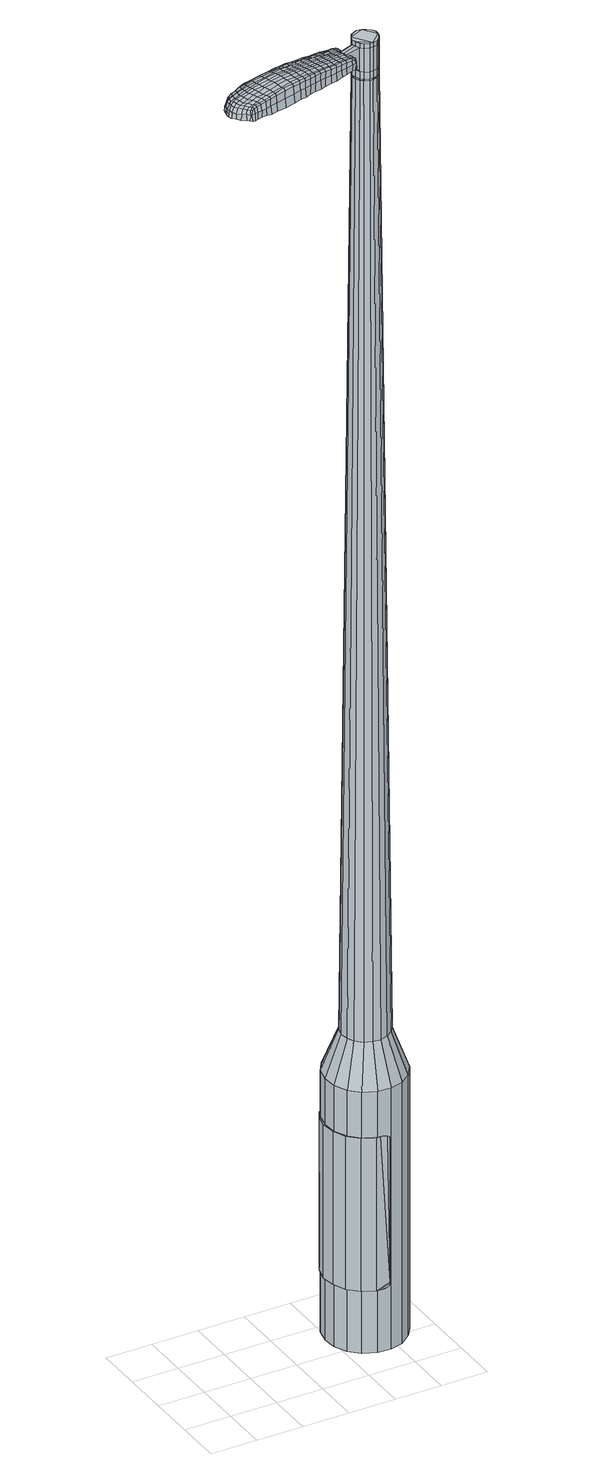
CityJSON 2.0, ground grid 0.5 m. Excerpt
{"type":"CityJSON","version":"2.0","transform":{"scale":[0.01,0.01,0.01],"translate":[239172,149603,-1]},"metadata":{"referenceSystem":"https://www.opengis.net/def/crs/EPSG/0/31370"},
"CityObjects":{
"object1":{"type":"GenericCityObject","attributes":{"cluster":765,"mean_distance_to_centroid":0.284,"new_centroid_x":239173.89,"new_centroid_y":149603.75,"mean_distance_to_camera":12.39,"H1":16.03,"H2":15.06,"Z_final":114.52,"cluster2":-1,"proj_x":239171.57,"proj_y":149595.62,"id_line":51468,"bearing_l":285.9,"distance":8.45,"orientation":"right","G_obj":195.9},"geometry":[{"type":"MultiSurface","lod":"2","boundaries":[[[0,1,2,3]],[[1,4,5,2]],[[4,6,7,5]],[[6,8,9,7]],[[8,10,11,9]],[[10,12,13,11]],[[12,14,15,13]],[[14,16,17,15]],[[16,18,19,17]],[[18,20,21,19]],[[20,22,23,21]],[[22,24,25,23]],[[24,26,27,25]],[[26,28,29,27]],[[28,30,31,29]],[[30,32,33,31]],[[32,34,35,33]],[[34,0,3,35]],[[36,37,38,39]],[[38,40,41,42]],[[41,43,42]],[[42,44,45,46]],[[45,47,46]],[[46,48,49,50]],[[49,51,50]],[[42,46,50,38]],[[50,52,39,38]],[[53,36,39]],[[2,5,7,35]],[[7,9,11,15]],[[11,13,15]],[[15,17,19,23]],[[19,21,23]],[[23,25,27,31]],[[27,29,31]],[[15,23,31,7]],[[31,33,35,7]],[[3,2,35]],[[1,0,54,55]],[[0,34,56,54]],[[34,32,57,56]],[[32,30,58,57]],[[30,28,59,58]],[[28,26,60,59]],[[26,24,61,60]],[[24,22,62,61]],[[22,20,63,62]],[[20,18,64,63]],[[18,16,65,64]],[[16,14,66,65]],[[14,12,67,66]],[[12,10,68,67]],[[10,8,69,68]],[[8,6,70,69]],[[6,4,71,70]],[[4,1,55,71]],[[55,54,72,73]],[[54,56,74,72]],[[56,57,75,74]],[[57,58,76,75]],[[58,59,77,76]],[[59,60,78,77]],[[60,61,79,78]],[[61,62,80,79]],[[62,63,81,80]],[[63,64,82,81]],[[64,65,83,82]],[[65,66,84,83]],[[66,67,85,84]],[[67,68,86,85]],[[68,69,87,86]],[[69,70,88,87]],[[70,71,89,88]],[[71,55,73,89]],[[72,90,91,92]],[[93,94,90,72]],[[95,96,94,93]],[[97,98,96,95]],[[77,99,98,97]],[[100,101,99,77]],[[79,102,101,100]],[[80,103,102,79]],[[81,104,103,80]],[[105,106,104,81]],[[107,108,106,105]],[[84,109,108,107]],[[85,110,109,84]],[[111,112,110,85]],[[87,113,112,111]],[[114,115,113,87]],[[89,116,115,114]],[[92,91,116,89]],[[117,118,119,120]],[[121,117,120,122]],[[123,121,122,124]],[[125,123,124,126]],[[127,125,126,128]],[[129,127,128,130]],[[131,129,130,132]],[[133,131,132,134]],[[135,133,134,136]],[[137,135,136,138]],[[139,137,138,140]],[[141,139,140,142]],[[143,141,142,144]],[[145,143,144,146]],[[147,145,146,148]],[[149,147,148,150]],[[73,72,92]],[[74,93,72]],[[74,75,95,93]],[[75,76,97,95]],[[76,77,97]],[[78,100,77]],[[78,79,100]],[[82,105,81]],[[82,83,107,105]],[[83,84,107]],[[86,111,85]],[[86,87,111]],[[88,114,87]],[[88,89,114]],[[73,92,89]],[[151,91,90]],[[151,116,91]],[[152,115,116]],[[152,113,115]],[[153,112,113]],[[153,110,112]],[[154,108,109]],[[154,155,106,108]],[[155,104,106]],[[156,101,102]],[[156,99,101]],[[157,98,99]],[[157,158,96,98]],[[158,159,94,96]],[[159,90,94]],[[39,52,149,160]],[[151,90,161,150]],[[53,39,160,118]],[[90,159,119,161]],[[36,53,118,117]],[[159,158,120,119]],[[37,36,117,121]],[[158,157,122,120]],[[38,37,121,123]],[[157,99,124,122]],[[40,38,123,125]],[[99,156,126,124]],[[41,40,125,127]],[[156,102,128,126]],[[43,41,127,129]],[[102,103,130,128]],[[42,43,129,131]],[[103,104,132,130]],[[44,42,131,133]],[[104,155,134,132]],[[45,44,133,135]],[[155,154,136,134]],[[47,45,135,137]],[[154,109,138,136]],[[46,47,137,139]],[[109,110,140,138]],[[48,46,139,141]],[[110,153,142,140]],[[49,48,141,143]],[[153,113,144,142]],[[51,49,143,145]],[[113,152,146,144]],[[50,51,145,147]],[[152,116,148,146]],[[52,50,147,149]],[[116,151,150,148]],[[149,150,162,163]],[[150,161,164,162]],[[161,119,165,164]],[[119,118,166,165]],[[118,160,167,166]],[[160,149,163,167]],[[168,169,170,171]],[[172,168,171,173]],[[168,172,174,175]],[[169,168,175,176]],[[177,178,179,180]],[[181,177,180,182]],[[177,181,183,184]],[[178,177,184,185]],[[186,187,188,189]],[[190,186,189,191]],[[186,190,192,193]],[[187,186,193,194]],[[195,196,197,198]],[[199,195,198,200]],[[195,199,201,202]],[[196,195,202,203]],[[204,205,206,207]],[[208,204,207,209]],[[204,208,210,211]],[[205,204,211,212]],[[213,214,215,216]],[[217,213,216,218]],[[213,217,219,220]],[[214,213,220,221]],[[222,223,224,225]],[[214,222,225,215]],[[222,214,221,226]],[[223,222,226,227]],[[228,229,230,231]],[[223,228,231,224]],[[228,223,227,232]],[[229,228,232,233]],[[234,172,173,235]],[[229,234,235,230]],[[234,229,233,236]],[[172,234,236,174]],[[237,238,239,240]],[[241,237,240,242]],[[237,241,243,244]],[[238,237,244,245]],[[246,247,248,249]],[[238,246,249,239]],[[246,238,245,250]],[[247,246,250,251]],[[252,253,254,255]],[[247,252,255,248]],[[252,247,251,256]],[[253,252,256,257]],[[258,259,260,261]],[[253,258,261,254]],[[258,253,257,262]],[[259,258,262,263]],[[264,169,176,265]],[[259,264,265,260]],[[264,259,263,266]],[[169,264,266,170]],[[267,268,269,270]],[[271,267,270,272]],[[267,271,273,274]],[[268,267,274,275]],[[276,277,278,279]],[[268,276,279,269]],[[276,268,275,280]],[[277,276,280,281]],[[282,283,284,285]],[[277,282,285,278]],[[282,277,281,286]],[[283,282,286,287]],[[288,181,182,289]],[[283,288,289,284]],[[288,283,287,290]],[[181,288,290,183]],[[291,292,293,294]],[[295,291,294,296]],[[291,295,297,298]],[[292,291,298,299]],[[300,301,302,303]],[[292,300,303,293]],[[300,292,299,304]],[[301,300,304,305]],[[306,307,308,309]],[[301,306,309,302]],[[306,301,305,310]],[[307,306,310,311]],[[312,313,314,315]],[[307,312,315,308]],[[312,307,311,316]],[[313,312,316,317]],[[318,178,185,319]],[[313,318,319,314]],[[318,313,317,320]],[[178,318,320,179]],[[321,207,206,322]],[[323,321,322,324]],[[321,323,325,326]],[[207,321,326,209]],[[327,323,324,328]],[[329,327,328,330]],[[327,329,331,332]],[[323,327,332,325]],[[333,329,330,334]],[[335,333,334,336]],[[333,335,337,338]],[[329,333,338,331]],[[339,335,336,340]],[[341,339,340,342]],[[339,341,343,344]],[[335,339,344,337]],[[345,341,342,346]],[[196,345,346,197]],[[345,196,203,347]],[[341,345,347,343]],[[348,349,194,193]],[[350,348,193,192]],[[348,350,351,352]],[[349,348,352,353]],[[354,355,353,352]],[[356,354,352,351]],[[354,356,357,358]],[[355,354,358,359]],[[360,361,359,358]],[[362,360,358,357]],[[360,362,363,364]],[[361,360,364,365]],[[366,367,365,364]],[[368,366,364,363]],[[366,368,201,199]],[[367,366,199,200]],[[369,370,371,372]],[[271,369,372,273]],[[369,271,272,373]],[[370,369,373,374]],[[375,190,191,376]],[[370,375,376,371]],[[375,370,374,377]],[[190,375,377,192]],[[378,379,380,381]],[[217,378,381,219]],[[378,217,218,382]],[[379,378,382,383]],[[384,385,386,387]],[[379,384,387,380]],[[384,379,383,388]],[[385,384,388,389]],[[390,187,194,391]],[[385,390,391,386]],[[390,385,389,392]],[[187,390,392,188]],[[393,394,395,396]],[[175,393,396,176]],[[393,175,174,397]],[[394,393,397,398]],[[399,400,401,402]],[[394,399,402,395]],[[399,394,398,403]],[[400,399,403,404]],[[405,198,197,406]],[[400,405,406,401]],[[405,400,404,407]],[[198,405,407,200]],[[408,409,410,411]],[[180,408,411,182]],[[408,180,179,412]],[[409,408,412,413]],[[414,202,201,415]],[[409,414,415,410]],[[414,409,413,416]],[[202,414,416,203]],[[417,418,419,420]],[[295,417,420,297]],[[417,295,296,421]],[[418,417,421,422]],[[423,208,209,424]],[[418,423,424,419]],[[423,418,422,425]],[[208,423,425,210]],[[426,427,428,429]],[[241,426,429,243]],[[426,241,242,430]],[[427,426,430,431]],[[432,433,434,435]],[[427,432,435,428]],[[432,427,431,436]],[[433,432,436,437]],[[438,205,212,439]],[[433,438,439,434]],[[438,433,437,440]],[[205,438,440,206]],[[441,442,431,430]],[[240,441,430,242]],[[441,240,239,443]],[[442,441,443,444]],[[445,446,437,436]],[[442,445,436,431]],[[445,442,444,447]],[[446,445,447,448]],[[449,322,206,440]],[[446,449,440,437]],[[449,446,448,450]],[[322,449,450,324]],[[451,452,453,454]],[[298,451,454,299]],[[451,298,297,420]],[[452,451,420,419]],[[455,326,325,456]],[[452,455,456,453]],[[455,452,419,424]],[[326,455,424,209]],[[457,458,444,443]],[[249,457,443,239]],[[457,249,248,459]],[[458,457,459,460]],[[461,462,448,447]],[[458,461,447,444]],[[461,458,460,463]],[[462,461,463,464]],[[465,328,324,450]],[[462,465,450,448]],[[465,462,464,466]],[[328,465,466,330]],[[467,468,469,470]],[[304,467,470,305]],[[467,304,299,454]],[[468,467,454,453]],[[471,332,331,472]],[[468,471,472,469]],[[471,468,453,456]],[[332,471,456,325]],[[473,474,460,459]],[[255,473,459,248]],[[473,255,254,475]],[[474,473,475,476]],[[477,478,464,463]],[[474,477,463,460]],[[477,474,476,479]],[[478,477,479,480]],[[481,334,330,466]],[[478,481,466,464]],[[481,478,480,482]],[[334,481,482,336]],[[483,484,485,486]],[[310,483,486,311]],[[483,310,305,470]],[[484,483,470,469]],[[487,338,337,488]],[[484,487,488,485]],[[487,484,469,472]],[[338,487,472,331]],[[489,490,476,475]],[[261,489,475,254]],[[489,261,260,491]],[[490,489,491,492]],[[493,494,480,479]],[[490,493,479,476]],[[493,490,492,495]],[[494,493,495,496]],[[497,340,336,482]],[[494,497,482,480]],[[497,494,496,498]],[[340,497,498,342]],[[499,500,501,502]],[[316,499,502,317]],[[499,316,311,486]],[[500,499,486,485]],[[503,344,343,504]],[[500,503,504,501]],[[503,500,485,488]],[[344,503,488,337]],[[505,506,492,491]],[[265,505,491,260]],[[505,265,176,396]],[[506,505,396,395]],[[507,508,496,495]],[[506,507,495,492]],[[507,506,395,402]],[[508,507,402,401]],[[509,346,342,498]],[[508,509,498,496]],[[509,508,401,406]],[[346,509,406,197]],[[510,511,413,412]],[[320,510,412,179]],[[510,320,317,502]],[[511,510,502,501]],[[512,347,203,416]],[[511,512,416,413]],[[512,511,501,504]],[[347,512,504,343]],[[513,514,374,373]],[[270,513,373,272]],[[513,270,269,515]],[[514,513,515,516]],[[517,350,192,377]],[[514,517,377,374]],[[517,514,516,518]],[[350,517,518,351]],[[519,520,521,522]],[[220,519,522,221]],[[519,220,219,381]],[[520,519,381,380]],[[523,524,525,526]],[[520,523,526,521]],[[523,520,380,387]],[[524,523,387,386]],[[527,349,353,528]],[[524,527,528,525]],[[527,524,386,391]],[[349,527,391,194]],[[529,530,516,515]],[[279,529,515,269]],[[529,279,278,531]],[[530,529,531,532]],[[533,356,351,518]],[[530,533,518,516]],[[533,530,532,534]],[[356,533,534,357]],[[535,536,537,538]],[[226,535,538,227]],[[535,226,221,522]],[[536,535,522,521]],[[539,540,541,542]],[[536,539,542,537]],[[539,536,521,526]],[[540,539,526,525]],[[543,355,359,544]],[[540,543,544,541]],[[543,540,525,528]],[[355,543,528,353]],[[545,546,532,531]],[[285,545,531,278]],[[545,285,284,547]],[[546,545,547,548]],[[549,362,357,534]],[[546,549,534,532]],[[549,546,548,550]],[[362,549,550,363]],[[551,552,553,554]],[[232,551,554,233]],[[551,232,227,538]],[[552,551,538,537]],[[555,556,557,558]],[[552,555,558,553]],[[555,552,537,542]],[[556,555,542,541]],[[559,361,365,560]],[[556,559,560,557]],[[559,556,541,544]],[[361,559,544,359]],[[561,562,548,547]],[[289,561,547,284]],[[561,289,182,411]],[[562,561,411,410]],[[563,368,363,550]],[[562,563,550,548]],[[563,562,410,415]],[[368,563,415,201]],[[564,565,398,397]],[[236,564,397,174]],[[564,236,233,554]],[[565,564,554,553]],[[566,567,404,403]],[[565,566,403,398]],[[566,565,553,558]],[[567,566,558,557]],[[568,367,200,407]],[[567,568,407,404]],[[568,567,557,560]],[[367,568,560,365]],[[569,570,571,572]],[[572,571,573,574]],[[575,573,571,576]],[[576,571,570,577]],[[578,579,580,581]],[[581,580,582,583]],[[584,582,580,585]],[[585,580,579,586]],[[587,588,589,590]],[[590,589,591,592]],[[593,591,589,594]],[[594,589,588,595]],[[596,597,598,599]],[[599,598,600,601]],[[602,600,598,603]],[[603,598,597,604]],[[605,606,607,608]],[[608,607,609,610]],[[611,609,607,612]],[[612,607,606,613]],[[614,615,616,617]],[[617,616,618,619]],[[620,618,616,621]],[[621,616,615,622]],[[623,624,625,626]],[[626,625,615,614]],[[622,615,625,627]],[[627,625,624,628]],[[629,630,631,632]],[[632,631,624,623]],[[628,624,631,633]],[[633,631,630,634]],[[574,573,635,636]],[[636,635,630,629]],[[634,630,635,637]],[[637,635,573,575]],[[638,639,640,641]],[[641,640,642,643]],[[644,642,640,645]],[[645,640,639,646]],[[647,648,649,650]],[[650,649,639,638]],[[646,639,649,651]],[[651,649,648,652]],[[653,654,655,656]],[[656,655,648,647]],[[652,648,655,657]],[[657,655,654,658]],[[659,660,661,662]],[[662,661,654,653]],[[658,654,661,663]],[[663,661,660,664]],[[577,570,665,666]],[[666,665,660,659]],[[664,660,665,667]],[[667,665,570,569]],[[668,669,670,671]],[[671,670,672,673]],[[674,672,670,675]],[[675,670,669,676]],[[677,678,679,680]],[[680,679,669,668]],[[676,669,679,681]],[[681,679,678,682]],[[683,684,685,686]],[[686,685,678,677]],[[682,678,685,687]],[[687,685,684,688]],[[583,582,689,690]],[[690,689,684,683]],[[688,684,689,691]],[[691,689,582,584]],[[692,693,694,695]],[[695,694,696,697]],[[698,696,694,699]],[[699,694,693,700]],[[701,702,703,704]],[[704,703,693,692]],[[700,693,703,705]],[[705,703,702,706]],[[707,708,709,710]],[[710,709,702,701]],[[706,702,709,711]],[[711,709,708,712]],[[713,714,715,716]],[[716,715,708,707]],[[712,708,715,717]],[[717,715,714,718]],[[586,579,719,720]],[[720,719,714,713]],[[718,714,719,721]],[[721,719,579,578]],[[605,608,722,723]],[[723,722,724,725]],[[726,724,722,166]],[[166,722,608,610]],[[725,724,727,728]],[[728,727,729,730]],[[731,729,727,732]],[[732,727,724,726]],[[730,729,733,734]],[[734,733,735,736]],[[737,735,733,738]],[[738,733,729,731]],[[736,735,739,740]],[[740,739,741,742]],[[743,741,739,744]],[[744,739,735,737]],[[742,741,745,746]],[[746,745,597,596]],[[604,597,745,747]],[[747,745,741,743]],[[595,748,749,594]],[[594,749,750,593]],[[751,750,749,752]],[[752,749,748,753]],[[753,754,755,752]],[[752,755,756,751]],[[757,756,755,758]],[[758,755,754,759]],[[759,760,761,758]],[[758,761,762,757]],[[763,762,761,764]],[[764,761,760,765]],[[765,766,767,764]],[[764,767,768,763]],[[602,768,767,600]],[[600,767,766,601]],[[769,770,771,772]],[[772,771,672,674]],[[673,672,771,773]],[[773,771,770,774]],[[592,591,775,776]],[[776,775,770,769]],[[774,770,775,777]],[[777,775,591,593]],[[778,779,780,781]],[[781,780,618,620]],[[619,618,780,782]],[[782,780,779,783]],[[784,785,786,787]],[[787,786,779,778]],[[783,779,786,788]],[[788,786,785,789]],[[595,588,790,791]],[[791,790,785,784]],[[789,785,790,792]],[[792,790,588,587]],[[793,794,795,796]],[[796,795,576,577]],[[575,576,795,797]],[[797,795,794,798]],[[799,800,801,802]],[[802,801,794,793]],[[798,794,801,803]],[[803,801,800,804]],[[596,599,805,806]],[[806,805,800,799]],[[804,800,805,807]],[[807,805,599,601]],[[808,809,810,811]],[[811,810,581,583]],[[578,581,810,812]],[[812,810,809,813]],[[602,603,814,815]],[[815,814,809,808]],[[813,809,814,816]],[[816,814,603,604]],[[817,818,819,820]],[[820,819,696,698]],[[697,696,819,821]],[[821,819,818,822]],[[610,609,823,824]],[[824,823,818,817]],[[822,818,823,825]],[[825,823,609,611]],[[826,827,642,644]],[[643,642,828]],[[828,642,827,829]],[[830,831,832,833]],[[833,832,827,826]],[[829,827,832,834]],[[834,832,831,835]],[[613,606,836,837]],[[837,836,831,830]],[[835,831,836,838]],[[838,836,606,605]],[[829,839,840,828]],[[828,840,641,643]],[[638,641,840,841]],[[841,840,839,842]],[[835,843,844,834]],[[834,844,839,829]],[[842,839,844,845]],[[845,844,843,846]],[[605,723,847,838]],[[838,847,843,835]],[[846,843,847,848]],[[848,847,723,725]],[[849,850,851,852]],[[852,851,699,700]],[[698,699,851,820]],[[820,851,850,817]],[[726,166,853,854]],[[854,853,850,849]],[[817,850,853,824]],[[824,853,166,610]],[[842,855,841]],[[841,855,650,638]],[[647,650,855,856]],[[856,855,857]],[[846,858,859,845]],[[845,859,855,842]],[[857,855,859,860]],[[860,859,858,861]],[[725,728,862,848]],[[848,862,858,846]],[[861,858,862,863]],[[863,862,728,730]],[[864,865,866,867]],[[867,866,705,706]],[[700,705,866,852]],[[852,866,865,849]],[[731,732,868,869]],[[869,868,865,864]],[[849,865,868,854]],[[854,868,732,726]],[[857,870,871,856]],[[856,871,656,647]],[[653,656,871,872]],[[872,871,870,873]],[[861,874,875,860]],[[860,875,870,857]],[[873,870,875,876]],[[876,875,874,877]],[[730,734,878,863]],[[863,878,874,861]],[[877,874,878,879]],[[879,878,734,736]],[[880,881,882,883]],[[883,882,711,712]],[[706,711,882,867]],[[867,882,881,864]],[[737,738,884,885]],[[885,884,881,880]],[[864,881,884,869]],[[869,884,738,731]],[[873,886,887,872]],[[872,887,662,653]],[[659,662,887,888]],[[888,887,886,889]],[[877,890,891,876]],[[876,891,886,873]],[[889,886,891,892]],[[892,891,890,893]],[[736,740,894,879]],[[879,894,890,877]],[[893,890,894,895]],[[895,894,740,742]],[[896,897,898,899]],[[899,898,717,718]],[[712,717,898,883]],[[883,898,897,880]],[[743,744,900,901]],[[901,900,897,896]],[[880,897,900,885]],[[885,900,744,737]],[[889,902,903,888]],[[888,903,666,659]],[[577,666,903,796]],[[796,903,902,793]],[[893,904,905,892]],[[892,905,902,889]],[[793,902,905,802]],[[802,905,904,799]],[[742,746,906,895]],[[895,906,904,893]],[[799,904,906,806]],[[806,906,746,596]],[[813,907,908,812]],[[812,908,721,578]],[[718,721,908,899]],[[899,908,907,896]],[[604,747,909,816]],[[816,909,907,813]],[[896,907,909,901]],[[901,909,747,743]],[[774,910,911,773]],[[773,911,671,673]],[[668,671,911,912]],[[912,911,910,913]],[[593,750,914,777]],[[777,914,910,774]],[[913,910,914,915]],[[915,914,750,751]],[[916,917,918,919]],[[919,918,621,622]],[[620,621,918,781]],[[781,918,917,778]],[[920,921,922,923]],[[923,922,917,916]],[[778,917,922,787]],[[787,922,921,784]],[[753,748,924,925]],[[925,924,921,920]],[[784,921,924,791]],[[791,924,748,595]],[[913,926,927,912]],[[912,927,680,668]],[[677,680,927,928]],[[928,927,926,929]],[[751,756,930,915]],[[915,930,926,913]],[[929,926,930,931]],[[931,930,756,757]],[[932,933,934,935]],[[935,934,627,628]],[[622,627,934,919]],[[919,934,933,916]],[[936,937,938,939]],[[939,938,933,932]],[[916,933,938,923]],[[923,938,937,920]],[[759,754,940,941]],[[941,940,937,936]],[[920,937,940,925]],[[925,940,754,753]],[[929,942,943,928]],[[928,943,686,677]],[[683,686,943,944]],[[944,943,942,945]],[[757,762,946,931]],[[931,946,942,929]],[[945,942,946,947]],[[947,946,762,763]],[[948,949,950,951]],[[951,950,633,634]],[[628,633,950,935]],[[935,950,949,932]],[[952,953,954,955]],[[955,954,949,948]],[[932,949,954,939]],[[939,954,953,936]],[[765,760,956,957]],[[957,956,953,952]],[[936,953,956,941]],[[941,956,760,759]],[[945,958,959,944]],[[944,959,690,683]],[[583,690,959,811]],[[811,959,958,808]],[[763,768,960,947]],[[947,960,958,945]],[[808,958,960,815]],[[815,960,768,602]],[[798,961,962,797]],[[797,962,637,575]],[[634,637,962,951]],[[951,962,961,948]],[[804,963,964,803]],[[803,964,961,798]],[[948,961,964,955]],[[955,964,963,952]],[[601,766,965,807]],[[807,965,963,804]],[[952,963,965,957]],[[957,965,766,765]],[[569,572,171,170]],[[572,574,173,171]],[[584,585,184,183]],[[585,586,185,184]],[[587,590,189,188]],[[590,592,191,189]],[[611,612,211,210]],[[612,613,212,211]],[[614,617,216,215]],[[617,619,218,216]],[[623,626,225,224]],[[626,614,215,225]],[[629,632,231,230]],[[632,623,224,231]],[[574,636,235,173]],[[636,629,230,235]],[[644,645,244,243]],[[645,646,245,244]],[[646,651,250,245]],[[651,652,251,250]],[[652,657,256,251]],[[657,658,257,256]],[[658,663,262,257]],[[663,664,263,262]],[[664,667,266,263]],[[667,569,170,266]],[[674,675,274,273]],[[675,676,275,274]],[[676,681,280,275]],[[681,682,281,280]],[[682,687,286,281]],[[687,688,287,286]],[[688,691,290,287]],[[691,584,183,290]],[[692,695,294,293]],[[695,697,296,294]],[[701,704,303,302]],[[704,692,293,303]],[[707,710,309,308]],[[710,701,302,309]],[[713,716,315,314]],[[716,707,308,315]],[[586,720,319,185]],[[720,713,314,319]],[[769,772,372,371]],[[772,674,273,372]],[[592,776,376,191]],[[776,769,371,376]],[[619,782,382,218]],[[782,783,383,382]],[[783,788,388,383]],[[788,789,389,388]],[[789,792,392,389]],[[792,587,188,392]],[[697,821,421,296]],[[821,822,422,421]],[[822,825,425,422]],[[825,611,210,425]],[[826,644,429,428]],[[644,243,429]],[[830,833,435,434]],[[833,826,428,435]],[[613,837,439,212]],[[837,830,434,439]],[[966,967,968,969]],[[970,971,969,968]],[[972,973,974,975]],[[976,977,978,979]],[[967,980,981,968]],[[982,970,968,981]],[[983,972,975,984]],[[985,986,977,976]],[[980,987,988,981]],[[988,989,982,981]],[[990,983,984,991]],[[992,986,985,993]],[[987,994,995,988]],[[995,996,989,988]],[[997,990,991,998]],[[999,992,993,1000]],[[1001,1002,1003,1004]],[[1005,1006,1002,1001]],[[1005,1007,1008,1006]],[[1007,1009,1010,1008]],[[1011,1012,1013,1014]],[[1015,1016,1012,1011]],[[1017,1018,1016,1015]],[[1019,1020,1018,1017]],[[1014,1003,1002,1011]],[[1011,1002,1006,1015]],[[1006,1008,1017,1015]],[[1008,1010,1019,1017]],[[975,974,971,970]],[[984,975,970,982]],[[989,991,984,982]],[[996,998,991,989]],[[976,979,973,972]],[[985,976,972,983]],[[993,985,983,990]],[[1000,993,990,997]],[[977,1001,1004,978]],[[986,1005,1001,977]],[[1007,1005,986,992]],[[1009,1007,992,999]],[[1021,1022,1023,1024]],[[1023,1025,1026,1027]],[[1023,1027,1028,1029]],[[1023,1029,1024]],[[1030,1021,1024,1031]],[[1032,1031,1024,1033]],[[1034,1033,1024]],[[1035,1023,1022,1036]],[[1037,1035,1036,1038]],[[1039,1037,1038,1040]],[[1041,1039,1040,1042]],[[1043,1041,1042,1044]],[[1044,1045,1046,1047]],[[1044,1047,1048,1049]],[[1044,1049,1050,1051]],[[1050,1052,1053,1054]],[[1050,1054,1055,1056]],[[1050,1056,1051]],[[1044,1051,1043]],[[1057,1058,1022,1021]],[[1059,1060,1025,1023]],[[1061,1062,1034,1024]],[[1058,1063,1036,1022]],[[1064,1059,1023,1035]],[[1063,1065,1038,1036]],[[1066,1064,1035,1037]],[[1065,1067,1040,1038]],[[1068,1066,1037,1039]],[[1067,1069,1042,1040]],[[1070,1068,1039,1041]],[[1069,1071,1044,1042]],[[1072,1070,1041,1043]],[[1071,1073,1045,1044]],[[1074,1075,1052,1050]],[[1076,1072,1043,1051]],[[1046,1045,1073,1077]],[[1047,1046,1077,1078]],[[1048,1047,1078,1079]],[[1049,1048,1079,1080]],[[1050,1049,1080,1074]],[[1081,1057,1021,1030]],[[1082,1081,1030,1031]],[[1083,1082,1031,1032]],[[1084,1083,1032,1033]],[[1062,1084,1033,1034]],[[1026,1025,1060,1085]],[[1053,1052,1075,1086]],[[1027,1026,1085,1087]],[[1028,1027,1087,1088]],[[1029,1028,1088,1089]],[[1024,1029,1089,1061]],[[1054,1053,1086,1090]],[[1055,1054,1090,1091]],[[1056,1055,1091,1092]],[[1051,1056,1092,1076]]]}]}
},
"vertices":[
[147,62,384],[146,76,384],[146,76,96],[147,62,96],[149,91,384],[149,91,96],[157,103,384],[157,103,96],[169,111,384],[169,111,96],[183,115,384],[183,115,96],[198,114,384],[198,114,96],[212,108,384],[212,108,96],[222,98,384],[222,98,96],[229,85,384],[229,85,96],[230,70,384],[230,70,96],[226,56,384],[226,56,96],[218,44,384],[218,44,96],[206,35,384],[206,35,96],[192,31,384],[192,31,96],[178,32,384],[178,32,96],[164,38,384],[164,38,96],[154,48,384],[154,48,96],[180,62,1524],[185,60,1524],[189,60,1524],[175,70,1524],[194,61,1524],[197,64,1524],[201,72,1524],[200,68,1524],[201,77,1524],[199,81,1524],[191,86,1524],[195,84,1524],[186,87,1524],[182,85,1524],[176,79,1524],[178,83,1524],[174,74,1524],[177,65,1524],[164,66,429],[163,75,429],[167,59,429],[174,52,429],[182,49,429],[190,48,429],[199,51,429],[206,56,429],[211,63,429],[213,71,429],[212,80,429],[208,88,429],[202,94,429],[194,98,429],[185,98,429],[177,96,429],[170,91,429],[165,84,429],[175,70,1483],[174,74,1483],[177,65,1483],[180,62,1483],[185,60,1483],[189,60,1483],[194,61,1483],[197,64,1483],[200,68,1483],[201,72,1483],[201,77,1483],[199,81,1483],[195,84,1483],[191,86,1483],[186,87,1483],[182,85,1483],[178,83,1483],[176,79,1483],[175,70,1485],[175,74,1485],[175,74,1483],[177,66,1483],[177,66,1485],[181,63,1483],[181,63,1485],[185,61,1483],[185,61,1485],[189,60,1485],[193,62,1483],[193,62,1485],[197,64,1485],[200,68,1485],[201,72,1485],[200,77,1483],[200,77,1485],[198,81,1483],[198,81,1485],[195,84,1485],[191,86,1485],[187,86,1483],[187,86,1485],[182,85,1485],[179,82,1483],[179,82,1485],[176,79,1485],[180,62,1519],[177,65,1519],[177,65,1493],[180,62,1493],[185,60,1519],[185,60,1493],[189,60,1519],[189,60,1493],[194,61,1519],[194,61,1493],[197,64,1519],[197,64,1493],[200,68,1519],[200,68,1493],[201,72,1519],[201,72,1493],[201,77,1519],[201,77,1493],[199,81,1519],[199,81,1493],[195,84,1519],[195,84,1493],[191,86,1519],[191,86,1493],[186,87,1519],[186,87,1493],[182,85,1519],[182,85,1493],[178,83,1519],[178,83,1493],[176,79,1519],[176,79,1493],[174,74,1519],[174,74,1493],[174,74,1485],[178,83,1485],[186,87,1485],[199,81,1485],[201,77,1485],[194,61,1485],[185,60,1485],[180,62,1485],[177,65,1485],[175,70,1519],[175,70,1493],[156,68,1513],[156,68,1518],[157,64,1513],[158,61,1513],[158,61,1518],[157,64,1518],[80,63,1519],[87,65,1518],[86,66,1509],[79,64,1510],[72,61,1519],[70,62,1510],[73,60,1526],[82,62,1525],[89,63,1525],[91,26,1519],[97,28,1518],[98,30,1525],[91,28,1525],[82,23,1519],[83,25,1526],[82,21,1510],[90,24,1510],[97,26,1509],[15,23,1519],[14,26,1519],[13,26,1513],[14,22,1513],[17,19,1519],[17,19,1513],[19,20,1524],[17,23,1524],[16,27,1524],[87,43,1530],[94,45,1529],[93,48,1529],[86,46,1530],[78,40,1531],[77,44,1531],[79,37,1530],[88,39,1530],[95,42,1529],[164,65,1512],[163,68,1512],[162,68,1517],[163,65,1517],[165,62,1512],[164,62,1517],[164,62,1506],[163,65,1506],[162,68,1506],[24,45,1519],[27,47,1519],[25,48,1512],[23,47,1512],[22,44,1518],[20,45,1512],[22,44,1522],[24,44,1523],[27,46,1524],[31,49,1519],[37,51,1519],[35,52,1512],[30,50,1512],[32,47,1524],[37,49,1525],[42,52,1519],[50,55,1519],[48,56,1511],[41,54,1511],[43,51,1526],[51,54,1526],[61,58,1519],[59,59,1510],[62,57,1526],[152,79,1513],[145,78,1513],[146,77,1518],[153,78,1517],[158,80,1512],[157,79,1516],[157,81,1506],[151,80,1507],[144,78,1507],[138,76,1514],[130,74,1515],[131,73,1520],[139,75,1519],[136,77,1507],[129,75,1507],[123,73,1515],[116,71,1516],[117,70,1522],[124,72,1521],[122,74,1508],[114,72,1508],[109,69,1517],[101,68,1517],[103,67,1524],[110,68,1523],[107,71,1508],[100,69,1509],[94,66,1518],[96,65,1524],[93,67,1509],[33,11,1519],[36,11,1519],[36,13,1524],[33,12,1523],[30,11,1518],[31,12,1522],[30,9,1512],[32,9,1512],[35,10,1512],[41,12,1519],[46,13,1519],[47,15,1525],[41,14,1524],[40,11,1512],[46,12,1512],[52,15,1519],[60,17,1519],[60,18,1526],[53,16,1526],[52,13,1511],[59,15,1511],[71,20,1519],[72,22,1526],[70,18,1510],[161,50,1513],[153,47,1513],[153,46,1507],[160,49,1507],[166,52,1512],[165,51,1506],[165,53,1516],[161,51,1517],[154,49,1518],[146,45,1514],[139,42,1515],[139,41,1507],[146,44,1507],[147,46,1519],[140,44,1520],[132,40,1515],[125,38,1516],[124,36,1508],[131,38,1508],[133,42,1521],[126,39,1522],[118,35,1517],[111,33,1517],[110,31,1509],[117,33,1508],[119,37,1523],[112,34,1524],[104,30,1518],[103,29,1509],[105,32,1524],[158,64,1519],[157,66,1519],[151,62,1520],[150,64,1520],[151,59,1520],[158,61,1519],[143,59,1522],[143,62,1522],[136,57,1523],[135,60,1523],[137,54,1523],[144,57,1521],[129,55,1524],[128,58,1524],[122,53,1525],[121,56,1525],[123,50,1525],[130,52,1524],[115,51,1526],[114,54,1526],[108,49,1527],[107,52,1527],[109,46,1527],[116,48,1526],[101,47,1528],[100,50,1528],[102,44,1528],[20,24,1527],[19,27,1527],[22,20,1526],[26,21,1527],[24,25,1528],[23,29,1528],[30,27,1529],[29,30,1529],[32,23,1528],[39,25,1530],[37,29,1530],[36,32,1530],[44,31,1531],[43,34,1531],[46,27,1530],[54,30,1531],[53,33,1531],[52,37,1531],[65,37,1531],[64,40,1531],[67,33,1531],[28,11,1518],[25,13,1519],[25,12,1513],[27,10,1513],[29,12,1523],[26,14,1523],[21,15,1519],[20,15,1513],[23,16,1524],[20,43,1518],[18,41,1518],[20,40,1523],[21,42,1523],[19,44,1513],[17,41,1513],[16,37,1519],[15,34,1519],[16,34,1524],[18,37,1523],[15,38,1513],[14,34,1513],[14,30,1519],[16,30,1524],[13,30,1513],[82,60,1528],[83,58,1528],[90,60,1528],[89,62,1527],[74,58,1528],[74,56,1529],[83,56,1529],[84,53,1530],[91,54,1529],[90,57,1528],[75,54,1529],[75,50,1530],[85,49,1530],[92,51,1529],[76,47,1531],[91,29,1528],[90,31,1529],[82,29,1529],[83,27,1528],[98,31,1527],[97,34,1528],[89,35,1529],[80,33,1530],[96,37,1528],[167,54,1512],[167,56,1512],[165,56,1517],[166,54,1517],[167,53,1506],[166,55,1506],[166,59,1512],[165,59,1517],[165,58,1506],[160,79,1512],[161,78,1512],[160,78,1506],[159,80,1506],[159,79,1517],[160,77,1517],[161,76,1512],[162,73,1512],[161,73,1506],[160,76,1506],[160,75,1517],[161,72,1517],[163,70,1512],[162,70,1506],[162,70,1517],[154,77,1519],[154,76,1519],[147,75,1520],[147,74,1520],[155,73,1519],[156,71,1519],[148,72,1520],[148,69,1520],[156,69,1519],[149,67,1520],[161,52,1519],[160,54,1519],[153,52,1520],[154,50,1520],[159,57,1519],[152,55,1520],[139,74,1521],[140,72,1521],[132,72,1522],[133,70,1522],[140,70,1521],[141,67,1521],[133,68,1522],[134,65,1523],[142,65,1522],[135,63,1523],[147,48,1521],[146,50,1521],[139,47,1522],[140,45,1522],[145,53,1521],[138,51,1522],[125,70,1523],[125,69,1523],[118,69,1524],[118,67,1524],[126,66,1523],[127,64,1524],[119,64,1525],[120,62,1525],[128,61,1524],[120,59,1525],[132,43,1523],[132,45,1523],[125,43,1524],[125,41,1524],[131,48,1524],[124,46,1525],[110,67,1525],[111,65,1525],[103,65,1526],[104,63,1526],[112,63,1526],[112,60,1526],[105,61,1527],[105,58,1527],[113,57,1526],[106,55,1527],[118,38,1525],[118,40,1525],[111,38,1526],[112,36,1526],[117,44,1526],[110,42,1527],[96,64,1527],[97,62,1527],[97,59,1527],[98,56,1528],[99,53,1528],[105,34,1527],[104,36,1527],[103,40,1528],[31,13,1525],[29,14,1525],[35,14,1526],[33,15,1526],[25,17,1526],[29,18,1527],[24,43,1525],[22,41,1525],[25,42,1526],[27,44,1525],[20,38,1525],[19,35,1526],[23,36,1527],[24,39,1526],[18,31,1526],[23,32,1527],[40,15,1526],[38,16,1527],[46,16,1527],[44,18,1528],[35,19,1528],[41,21,1529],[32,46,1526],[31,44,1527],[37,46,1528],[37,48,1527],[30,41,1527],[29,38,1528],[36,40,1529],[36,43,1528],[29,34,1528],[36,36,1530],[52,17,1528],[50,19,1529],[60,20,1528],[59,22,1529],[48,23,1529],[57,25,1530],[43,50,1528],[43,48,1528],[51,50,1529],[51,52,1528],[42,45,1529],[42,42,1530],[51,44,1530],[51,47,1530],[43,38,1530],[51,40,1531],[71,23,1529],[70,25,1529],[68,29,1530],[62,55,1528],[62,53,1529],[63,50,1530],[63,47,1530],[64,44,1531],[86,64,1509],[88,63,1518],[81,61,1518],[79,62,1509],[72,59,1519],[71,60,1510],[74,58,1525],[82,60,1525],[89,62,1525],[97,32,1525],[97,30,1518],[90,28,1518],[90,29,1525],[82,25,1519],[82,27,1525],[81,23,1510],[89,26,1509],[96,28,1509],[16,26,1513],[17,27,1519],[17,23,1519],[17,23,1513],[19,20,1519],[18,20,1513],[21,21,1524],[19,24,1524],[18,27,1524],[92,48,1528],[93,45,1528],[86,43,1529],[85,46,1529],[77,41,1529],[77,44,1529],[79,37,1529],[87,40,1529],[94,42,1528],[160,67,1516],[161,67,1512],[162,65,1512],[161,65,1516],[163,62,1512],[162,62,1516],[162,61,1506],[161,64,1506],[160,67,1506],[26,46,1512],[28,45,1519],[25,44,1518],[24,45,1512],[23,43,1518],[22,44,1512],[24,42,1522],[25,43,1523],[28,44,1523],[36,50,1512],[37,49,1519],[32,47,1519],[31,48,1512],[33,46,1524],[38,48,1525],[49,54,1511],[50,53,1519],[43,51,1519],[41,52,1511],[44,49,1525],[51,52,1526],[61,56,1519],[60,57,1510],[62,55,1526],[146,75,1518],[145,76,1513],[153,77,1513],[153,76,1517],[158,78,1512],[157,77,1515],[157,79,1506],[151,78,1506],[144,76,1507],[132,71,1520],[131,72,1514],[138,74,1514],[139,73,1519],[137,75,1507],[129,73,1507],[117,68,1522],[116,69,1516],[123,71,1515],[124,70,1521],[122,72,1508],[115,70,1508],[103,65,1523],[102,66,1517],[109,68,1516],[110,66,1522],[107,69,1508],[100,67,1508],[95,64,1517],[96,63,1524],[93,65,1509],[36,15,1523],[36,13,1519],[33,13,1518],[33,14,1523],[31,13,1518],[31,14,1522],[30,11,1512],[32,11,1512],[35,12,1512],[46,17,1525],[46,15,1519],[41,14,1519],[41,16,1524],[40,13,1512],[45,14,1512],[60,20,1526],[59,19,1519],[52,17,1519],[52,18,1525],[51,15,1511],[59,17,1511],[71,22,1519],[71,23,1526],[70,20,1510],[152,48,1507],[153,49,1513],[160,52,1513],[159,51,1506],[164,54,1512],[164,53,1506],[164,54,1515],[160,53,1517],[153,51,1518],[138,43,1507],[138,44,1514],[146,47,1514],[145,45,1507],[146,48,1519],[139,46,1520],[124,38,1508],[124,39,1516],[131,42,1515],[131,40,1508],[132,43,1521],[125,41,1522],[110,33,1508],[110,35,1517],[117,37,1516],[117,35,1508],[118,39,1522],[111,36,1523],[104,32,1517],[103,30,1509],[104,34,1524],[157,63,1518],[156,66,1518],[150,61,1519],[149,64,1519],[151,59,1519],[143,59,1520],[142,62,1520],[136,57,1521],[135,60,1521],[136,54,1521],[144,56,1520],[129,55,1523],[128,58,1523],[121,53,1524],[121,56,1524],[122,50,1524],[129,52,1523],[114,51,1525],[114,54,1525],[107,49,1526],[106,52,1526],[108,46,1526],[115,48,1525],[100,47,1527],[99,50,1527],[101,44,1527],[20,28,1526],[21,24,1526],[23,21,1525],[27,22,1526],[25,25,1526],[24,29,1526],[30,30,1528],[31,27,1528],[32,24,1527],[39,26,1528],[38,29,1529],[37,32,1529],[44,34,1530],[45,31,1530],[46,28,1529],[54,30,1530],[53,33,1530],[52,37,1530],[64,40,1530],[65,37,1530],[66,34,1530],[26,13,1513],[26,14,1518],[29,13,1518],[28,12,1512],[30,14,1523],[28,15,1523],[23,17,1519],[22,16,1513],[24,18,1523],[21,39,1523],[20,40,1518],[21,41,1518],[23,41,1523],[20,42,1512],[19,40,1512],[18,33,1523],[17,33,1519],[18,37,1519],[20,37,1523],[17,37,1513],[16,33,1513],[16,30,1519],[18,30,1524],[15,30,1513],[89,59,1527],[83,58,1527],[82,59,1527],[89,61,1526],[74,57,1527],[74,56,1528],[91,54,1528],[84,52,1528],[83,55,1528],[90,57,1527],[75,53,1528],[75,50,1529],[85,49,1529],[92,51,1528],[76,47,1529],[81,29,1528],[90,32,1527],[90,30,1527],[82,28,1527],[97,33,1526],[97,34,1527],[89,36,1528],[80,33,1528],[95,38,1527],[164,55,1516],[165,55,1512],[165,54,1512],[164,54,1516],[165,53,1506],[164,54,1506],[164,58,1512],[163,58,1516],[163,58,1506],[157,78,1506],[158,77,1512],[158,77,1516],[158,76,1516],[159,73,1506],[160,72,1512],[159,75,1512],[158,75,1506],[158,74,1516],[159,72,1516],[160,70,1512],[160,70,1506],[160,69,1516],[153,75,1518],[153,76,1518],[146,74,1519],[147,74,1519],[155,71,1518],[154,73,1518],[147,71,1519],[148,69,1519],[155,68,1518],[149,66,1519],[153,52,1519],[159,54,1518],[160,53,1518],[153,51,1519],[158,57,1518],[152,55,1519],[139,72,1520],[132,71,1521],[132,70,1521],[141,67,1520],[140,69,1520],[133,68,1521],[133,65,1521],[141,64,1520],[134,62,1521],[138,47,1521],[145,50,1520],[146,49,1520],[139,46,1521],[145,53,1520],[137,51,1521],[125,68,1522],[125,69,1522],[118,67,1523],[118,66,1523],[126,63,1522],[126,66,1522],[118,64,1523],[119,61,1524],[127,61,1523],[120,59,1524],[124,43,1523],[131,45,1522],[132,44,1522],[125,42,1523],[130,49,1522],[123,46,1523],[111,65,1524],[110,66,1524],[103,64,1525],[103,63,1525],[112,59,1525],[111,62,1524],[104,60,1525],[105,58,1526],[113,57,1525],[106,55,1526],[110,38,1525],[117,41,1524],[118,39,1524],[111,37,1525],[116,44,1524],[109,42,1525],[96,61,1526],[96,62,1526],[98,56,1527],[97,59,1526],[99,53,1527],[103,36,1526],[104,35,1526],[102,40,1526],[30,16,1524],[32,15,1524],[35,15,1525],[33,16,1525],[26,18,1525],[30,19,1525],[26,41,1525],[23,40,1524],[25,42,1524],[28,43,1525],[24,36,1526],[20,34,1525],[22,37,1524],[25,39,1525],[20,31,1525],[24,32,1526],[38,17,1526],[40,16,1526],[46,17,1526],[44,19,1527],[35,20,1526],[42,22,1527],[37,45,1527],[31,43,1526],[33,45,1526],[38,47,1526],[36,39,1528],[30,37,1527],[30,40,1526],[37,42,1527],[30,34,1527],[36,36,1528],[50,20,1527],[52,19,1527],[60,21,1527],[58,22,1528],[48,24,1528],[56,26,1529],[51,49,1528],[43,47,1527],[44,49,1527],[51,51,1527],[51,43,1529],[43,41,1529],[43,44,1528],[51,47,1528],[43,38,1529],[52,40,1530],[70,26,1528],[71,24,1528],[68,29,1529],[63,53,1528],[63,54,1528],[63,47,1529],[63,50,1529],[64,43,1530],[157,79,1508],[159,72,1508],[127,65,1509],[125,72,1509],[106,59,1510],[104,68,1510],[68,49,1512],[66,58,1512],[83,63,1511],[85,54,1511],[51,44,1513],[38,40,1514],[36,49,1514],[48,53,1513],[161,66,1508],[129,57,1509],[109,51,1510],[71,40,1512],[88,45,1511],[53,35,1513],[40,32,1514],[163,59,1508],[132,49,1509],[111,43,1510],[73,31,1512],[91,36,1511],[43,23,1514],[56,26,1513],[164,53,1508],[134,42,1509],[113,35,1510],[76,22,1512],[93,27,1511],[45,15,1514],[58,17,1513],[25,36,1514],[21,33,1514],[19,40,1514],[23,44,1514],[27,28,1514],[23,27,1514],[30,20,1514],[25,20,1514],[32,12,1514],[27,13,1514],[17,30,1515],[15,26,1515],[15,27,1515],[16,34,1515],[18,25,1515],[15,24,1515],[20,21,1515],[16,23,1515],[21,17,1515],[16,22,1515],[180,31,334],[176,31,334],[176,31,165],[190,30,171],[180,31,165],[184,30,165],[187,30,166],[189,30,167],[190,30,169],[184,30,334],[187,30,333],[189,30,332],[190,30,331],[190,30,328],[163,37,165],[163,37,334],[152,48,165],[152,48,334],[146,61,165],[146,61,334],[144,76,165],[144,76,334],[148,91,165],[148,91,334],[150,95,334],[152,98,334],[154,100,333],[155,102,332],[155,103,331],[156,103,328],[150,95,165],[156,103,171],[155,103,169],[155,102,167],[154,100,166],[152,98,165],[181,34,334],[177,34,334],[177,34,165],[181,34,165],[191,33,171],[191,33,328],[164,40,334],[164,40,165],[155,50,334],[155,50,165],[149,62,334],[149,62,165],[147,76,334],[147,76,165],[150,90,334],[150,90,165],[152,93,334],[158,102,328],[158,102,171],[152,93,165],[154,96,334],[156,98,333],[157,100,332],[158,101,331],[184,33,334],[187,33,333],[189,33,332],[190,33,331],[184,33,165],[158,101,169],[187,33,166],[189,33,167],[190,33,169],[157,100,167],[156,98,166],[154,96,165]
]}
